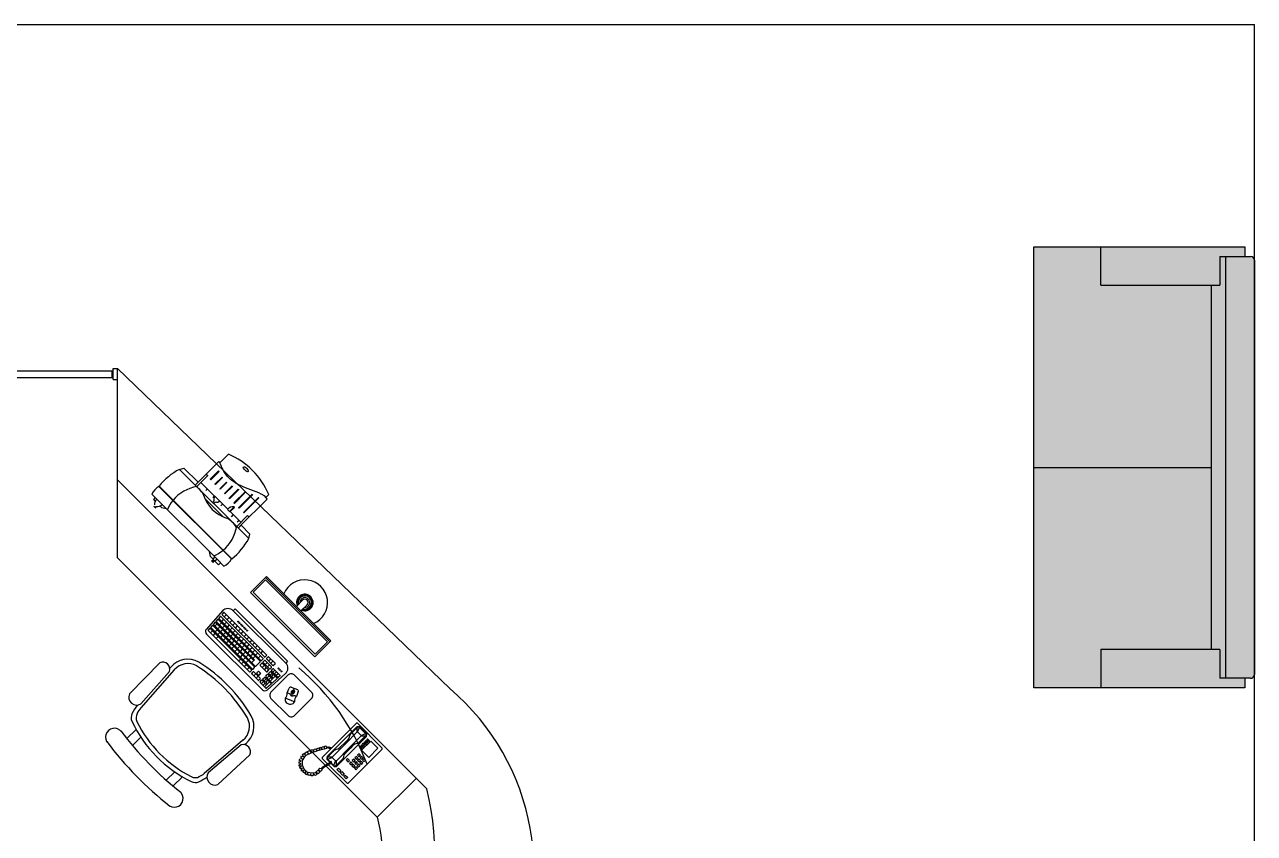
# Model space of a CAD drawing. Header units: inches. Extents: x -55 to 600, y -103 to 167.
# Drawn here: x 424.05 to 429.63, y 44.52 to 48.19 of the extents above; entities that cross this region are included whole.
import ezdxf

# ---------------------------------------------------------------- set-up
doc = ezdxf.new("R2010")
doc.units = ezdxf.units.IN
doc.header["$MEASUREMENT"] = 0
for name, color, linetype in [('AI-Hatch mob', 254, 'Continuous'), ('AI-Mob', 2, 'Continuous'), ('ARREDI_attrezzature', 175, 'Continuous')]:
    doc.layers.add(name, color=color, linetype=linetype)

# ---------------------------------------------------------------- blocks, each defined once
blk = doc.blocks.new('SOF200X100')
at = {"layer": 'AI-Hatch mob'}
for color, points in [(31, [(0.1304, 0.9565), (0.0174, 0.9565, 0.414214), (0, 0.9391), (0, -0.9391, 0.414214), (0.0174, -0.9565), (0.1304, -0.9565)]), (31, [(0.6957, 1), (0.0435, 1), (0.0435, 0.9565), (0.1565, 0.9565), (0.1565, 0.8261), (0.6957, 0.8261)]), (31, [(0.1957, 0.8261), (0.1565, 0.8261), (0.1565, 0.9565), (0.1304, 0.9565), (0.1304, -0.9565), (0.1565, -0.9565), (0.1565, -0.8261), (0.1957, -0.8261)]), (254, [(1, 0.8261), (1, 1), (0.6957, 1), (0.6957, 0.8261), (0.1957, 0.8261), (0.1957, 0), (1, 0)]), (254, [(1, 0), (0.1957, 0), (0.1957, -0.8261), (0.6957, -0.8261), (0.6957, -1), (1, -1), (1, -0.8261)]), (31, [(0.6957, -0.8261), (0.1565, -0.8261), (0.1565, -0.9565), (0.0435, -0.9565), (0.0435, -1), (0.6957, -1)])]:
    blk.add_hatch(color=color, dxfattribs=at).paths.add_polyline_path(points)
for p, q in [((0.0174, 0.9565), (0.1565, 0.9565)), ((0.0435, 0.9565), (0.0435, 1)), ((0.0435, 1), (1, 1)), ((0.1304, -0.9565), (0.1304, 0.9565)), ((0.1565, 0.8261), (0.1565, 0.9565)), ((0.6957, 0.8261), (0.6957, 1)), ((1, 1), (1, 0.8261)), ((0, -0.9391), (0, 0.9391)), ((0.1565, 0.8261), (0.6957, 0.8261)), ((0.1957, -0.8261), (0.1957, 0.8261)), ((1, 0.8261), (1, -0.8261)), ((1, 0), (0.1957, 0)), ((0.1565, -0.9565), (0.1565, -0.8261)), ((0.6957, -0.8261), (0.1565, -0.8261)), ((0.6957, -0.8261), (0.6957, -1)), ((1, -0.8261), (1, -1)), ((0.1565, -0.9565), (0.0174, -0.9565)), ((0.0435, -1), (0.0435, -0.9565)), ((1, -1), (0.0435, -1))]:
    blk.add_line(p, q)
for centre, start, end in [((0.0174, 0.9391), 90, 180), ((0.0174, -0.9391), 180, 270)]:
    blk.add_arc(centre, 0.0174, start, end)
blk = doc.blocks.new('hgfhgd')
at = {"layer": 'ARREDI_attrezzature', "linetype": 'ByBlock'}
h = blk.add_hatch(dxfattribs=at)
h.set_pattern_fill('HEX', color=256, scale=0.01907, angle=269.9569, style=0)
h.set_pattern_definition([(269.95694, (319.247928, 8.7706385), (0.0041287445, -3.1028e-06), [0.0023837324, -0.0047674648]), (29.95694, (319.247928, 8.7706385), (-0.0020616851, 0.003577149), [0.0023837324, -0.0047674648]), (329.95694, (319.2479264, 8.7682547), (0.0020670594, 0.0035740462), [0.0023837324, -0.0047674648])])
h.paths.add_polyline_path([(314.4241, -1.1251), (314.4301, -1.1191, -3.823416), (314.4508, -1.1399), (314.4448, -1.1458, 4.924372)])
for p, q in [((313.5899, -0.1002), (313.5899, -0.0502)), ((313.5899, -0.0502), (313.6099, -0.0502)), ((313.6099, -0.9078), (313.6099, -0.0502)), ((312.7922, -0.0602), (313.5849, -0.0602)), ((312.7922, -0.0902), (313.5849, -0.0902)), ((313.5849, -0.0902), (313.5849, -0.0602)), ((313.5899, -0.1002), (313.6099, -0.1002))]:
    blk.add_line(p, q)
for centre, radius, start, end in [((313.7295, -2.2328), 1.0841, 21.0395, 49.6171), ((314.4138, -2.3272), 1.0841, 330.8279, 49.6171), ((313.9634, -2.2328), 1.0841, 333.4698, 14.8088), ((313.9922, -2.2767), 0.8197, 342.5327, 13.6211)]:
    blk.add_arc(centre, radius, start, end)
for p, q in [((315.1162, -1.5014), (313.6099, -0.0502)), ((314.0743, -0.4774), (314.1125, -0.4391)), ((313.9621, -0.5785), (314.0687, -0.4719)), ((315.0115, -1.9557), (313.6099, -0.5543)), ((313.8909, -0.5074), (313.9111, -0.5018)), ((314.2045, -0.8206), (313.8909, -0.5074)), ((313.9111, -0.5018), (313.975, -0.5656)), ((313.9691, -0.5855), (314.0188, -0.5357)), ((314.0118, -0.5288), (314.0188, -0.5357)), ((313.7973, -0.5847), (314.1267, -0.9137)), ((313.7981, -0.5839), (314.1275, -0.9129)), ((313.9621, -0.5785), (313.975, -0.5656)), ((313.9811, -0.5596), (313.9811, -0.5595)), ((314.1096, -0.6879), (313.9881, -0.5665)), ((314.0172, -0.5956), (314.0103, -0.6026)), ((313.766, -0.6199), (314.0504, -0.9038)), ((313.7811, -0.6349), (313.7722, -0.6438)), ((313.7722, -0.6438), (313.7807, -0.6523)), ((314.0893, -0.7228), (314.0053, -0.6389)), ((314.0488, -0.6272), (314.0415, -0.6346)), ((314.0863, -0.6647), (314.0776, -0.6734)), ((314.1634, -0.7667), (314.2882, -0.6418)), ((314.2827, -0.635), (314.2957, -0.622)), ((313.7855, -0.6762), (313.7783, -0.6835)), ((313.8018, -0.6734), (313.8089, -0.6805)), ((313.8089, -0.6805), (313.8318, -0.6855)), ((314.1177, -0.6987), (314.1085, -0.6894)), ((314.169, -0.7472), (314.1208, -0.6991)), ((314.1343, -0.7126), (314.1247, -0.7222)), ((314.15, -0.7662), (314.1997, -0.7165)), ((314.2067, -0.7234), (314.1997, -0.7165)), ((314.1607, -0.739), (314.1525, -0.7472)), ((314.157, -0.7732), (314.1699, -0.7602)), ((314.2101, -0.8004), (314.1699, -0.7602)), ((314.2045, -0.8206), (314.2101, -0.8004)), ((314.0315, -0.9028), (314.0264, -0.8799)), ((314.7874, -2.0851), (313.6099, -0.9078)), ((314.0442, -0.9155), (314.0315, -0.9028)), ((314.0421, -0.923), (314.0397, -0.9206)), ((314.0407, -0.9244), (314.046, -0.9191)), ((314.0433, -0.9218), (314.0411, -0.9196)), ((314.0412, -0.925), (314.0465, -0.9196)), ((314.0444, -0.9207), (314.0422, -0.9186)), ((314.045, -0.926), (314.0426, -0.9235)), ((314.0436, -0.9167), (314.0506, -0.9034)), ((314.0489, -0.922), (314.0436, -0.9167)), ((314.046, -0.9245), (314.0438, -0.9224)), ((314.047, -0.9234), (314.0449, -0.9213)), ((314.0489, -0.922), (314.0622, -0.915)), ((314.0682, -0.9395), (314.0501, -0.9214)), ((314.0622, -0.915), (314.0506, -0.9034)), ((314.0618, -0.9152), (314.0922, -0.9456)), ((314.0771, -0.9305), (314.0682, -0.9395)), ((314.2854, -0.9932), (314.213, -1.0656)), ((314.5718, -1.2894), (314.2808, -0.9979)), ((314.5765, -1.2847), (314.2854, -0.9932)), ((314.281, -1.0084), (314.2249, -1.0644)), ((314.5613, -1.2891), (314.281, -1.0084)), ((314.504, -1.357), (314.213, -1.0656)), ((314.5052, -1.3451), (314.2249, -1.0644)), ((314.4206, -1.1286), (314.4485, -1.1007)), ((314.0863, -1.1495), (314.013, -1.2315)), ((314.0904, -1.1569), (314.0841, -1.164)), ((314.0842, -1.1666), (314.2762, -1.3577)), ((314.0932, -1.1568), (314.2855, -1.3483)), ((314.0934, -1.1758), (314.1028, -1.1664)), ((314.1425, -1.1397), (314.1342, -1.1481)), ((314.1342, -1.1481), (314.3726, -1.3855)), ((314.1425, -1.1397), (314.381, -1.3771)), ((314.4692, -1.1214), (314.4413, -1.1493)), ((314.0392, -1.2154), (314.0329, -1.2224)), ((314.033, -1.225), (314.2215, -1.4126)), ((314.0419, -1.2153), (314.2308, -1.4033)), ((314.0514, -1.2017), (314.0451, -1.2088)), ((314.0452, -1.2114), (314.2343, -1.3997)), ((314.0516, -1.2178), (314.0609, -1.2084)), ((314.0541, -1.2016), (314.2275, -1.3742)), ((314.0636, -1.1881), (314.0573, -1.1952)), ((314.0574, -1.1977), (314.231, -1.3706)), ((314.0646, -1.2307), (314.0739, -1.2213)), ((314.0663, -1.188), (314.2565, -1.3774)), ((314.0758, -1.1745), (314.0695, -1.1815)), ((314.0695, -1.1841), (314.2601, -1.3738)), ((314.0724, -1.2127), (314.0817, -1.2034)), ((314.0785, -1.1744), (314.2694, -1.3645)), ((314.082, -1.1965), (314.0913, -1.1872)), ((314.0852, -1.2254), (314.0945, -1.2161)), ((314.095, -1.2094), (314.1043, -1.2001)), ((314.1064, -1.1887), (314.1157, -1.1793)), ((314.1078, -1.2222), (314.1171, -1.2128)), ((314.1192, -1.2014), (314.1285, -1.192)), ((314.1206, -1.2349), (314.1299, -1.2255)), ((314.132, -1.2141), (314.1413, -1.2048)), ((314.1448, -1.2269), (314.1541, -1.2175)), ((314.013, -1.2549), (314.2664, -1.5071)), ((314.027, -1.229), (314.0207, -1.2361)), ((314.0208, -1.2386), (314.2086, -1.4256)), ((314.0298, -1.2289), (314.2179, -1.4162)), ((314.0308, -1.2486), (314.0401, -1.2392)), ((314.0438, -1.2615), (314.0531, -1.2521)), ((314.0517, -1.2436), (314.061, -1.2343)), ((314.0565, -1.2742), (314.0659, -1.2649)), ((314.0645, -1.2564), (314.0738, -1.247)), ((314.0773, -1.2691), (314.0866, -1.2597)), ((314.0774, -1.2434), (314.0867, -1.2341)), ((314.0901, -1.2818), (314.0994, -1.2725)), ((314.0902, -1.2562), (314.0995, -1.2468)), ((314.098, -1.2382), (314.1073, -1.2288)), ((314.103, -1.2689), (314.1123, -1.2595)), ((314.1108, -1.2509), (314.1201, -1.2416)), ((314.1158, -1.2816), (314.1251, -1.2723)), ((314.1236, -1.2637), (314.1329, -1.2543)), ((314.1334, -1.2476), (314.1427, -1.2383)), ((314.1364, -1.2764), (314.1457, -1.2671)), ((314.1462, -1.2604), (314.1555, -1.251)), ((314.1492, -1.2892), (314.1585, -1.2798)), ((314.1576, -1.2396), (314.1669, -1.2303)), ((314.159, -1.2731), (314.1683, -1.2638)), ((314.1704, -1.2524), (314.1797, -1.243)), ((314.1718, -1.2859), (314.1811, -1.2765)), ((314.1832, -1.2651), (314.1925, -1.2558)), ((314.196, -1.2779), (314.2053, -1.2685)), ((314.2088, -1.2906), (314.2181, -1.2812)), ((314.1029, -1.2946), (314.1122, -1.2852)), ((314.1157, -1.3073), (314.125, -1.298)), ((314.1285, -1.3201), (314.1378, -1.3107)), ((314.1286, -1.2944), (314.1379, -1.285)), ((314.1413, -1.3328), (314.1506, -1.3235)), ((314.1414, -1.3071), (314.1507, -1.2978)), ((314.1541, -1.3455), (314.1634, -1.3362)), ((314.1542, -1.3199), (314.1635, -1.3105)), ((314.162, -1.3019), (314.1713, -1.2925)), ((314.167, -1.3326), (314.1763, -1.3233)), ((314.1748, -1.3146), (314.1841, -1.3053)), ((314.1798, -1.3454), (314.1891, -1.336)), ((314.1846, -1.2986), (314.1939, -1.2892)), ((314.1876, -1.3274), (314.1969, -1.318)), ((314.1974, -1.3113), (314.2067, -1.302)), ((314.2004, -1.3401), (314.2097, -1.3308)), ((314.2102, -1.3241), (314.2195, -1.3147)), ((314.2216, -1.3033), (314.2309, -1.294)), ((314.223, -1.3368), (314.2323, -1.3275)), ((314.2344, -1.3161), (314.2437, -1.3067)), ((314.2472, -1.3288), (314.2565, -1.3195)), ((314.26, -1.3416), (314.2693, -1.3322)), ((314.5765, -1.2847), (314.504, -1.357)), ((314.5613, -1.2891), (314.5052, -1.3451)), ((313.8012, -1.3842), (313.6638, -1.5254)), ((314.1589, -1.3762), (314.1682, -1.3668)), ((314.1669, -1.3583), (314.1762, -1.3489)), ((314.1717, -1.3889), (314.181, -1.3795)), ((314.1797, -1.371), (314.189, -1.3617)), ((314.1845, -1.4016), (314.1938, -1.3923)), ((314.1925, -1.3838), (314.2018, -1.3744)), ((314.1926, -1.3581), (314.2019, -1.3487)), ((314.2054, -1.3708), (314.2147, -1.3615)), ((314.2132, -1.3529), (314.2225, -1.3435)), ((314.2181, -1.3836), (314.231, -1.3706)), ((314.2243, -1.3639), (314.2336, -1.3546)), ((314.2358, -1.3496), (314.2451, -1.3402)), ((314.237, -1.3997), (314.2566, -1.3801)), ((314.2486, -1.3623), (314.2579, -1.353)), ((314.2567, -1.3935), (314.2633, -1.3868)), ((314.2628, -1.3738), (314.2694, -1.3671)), ((314.266, -1.3868), (314.2949, -1.4156)), ((314.2695, -1.3806), (314.2762, -1.3739)), ((314.2695, -1.3832), (314.2984, -1.412)), ((314.2787, -1.3924), (314.2881, -1.383)), ((314.2788, -1.3577), (314.2855, -1.351)), ((314.2789, -1.3739), (314.3078, -1.4026)), ((314.2856, -1.3644), (314.2923, -1.3577)), ((314.2856, -1.3671), (314.3145, -1.3959)), ((314.2893, -1.4028), (314.2986, -1.3935)), ((314.2948, -1.3762), (314.3041, -1.3669)), ((314.2949, -1.3577), (314.3238, -1.3865)), ((314.3053, -1.3867), (314.3146, -1.3773)), ((314.3172, -1.3958), (314.3238, -1.3891)), ((314.381, -1.3771), (314.3726, -1.3855)), ((313.8667, -1.4166), (313.7155, -1.5886)), ((313.8451, -1.4238), (313.7161, -1.5709)), ((313.8516, -1.4036), (313.8467, -1.4091)), ((314.1973, -1.4144), (314.2066, -1.405)), ((314.2112, -1.4256), (314.2179, -1.4189)), ((314.218, -1.4323), (314.2247, -1.4256)), ((314.218, -1.435), (314.2469, -1.4637)), ((314.2241, -1.4126), (314.2308, -1.4059)), ((314.2272, -1.4441), (314.2365, -1.4348)), ((314.2273, -1.4256), (314.2562, -1.4544)), ((314.2377, -1.4546), (314.247, -1.4452)), ((314.2414, -1.4299), (314.2481, -1.4232)), ((314.2414, -1.4325), (314.2493, -1.4403)), ((314.2507, -1.4232), (314.2586, -1.431)), ((314.2519, -1.4403), (314.2586, -1.4336)), ((314.2567, -1.3962), (314.2856, -1.4249)), ((314.2659, -1.4053), (314.2752, -1.396)), ((314.2764, -1.4158), (314.2857, -1.4064)), ((314.2821, -1.4446), (314.2888, -1.4379)), ((314.2821, -1.4473), (314.3097, -1.4748)), ((314.288, -1.4531), (314.2973, -1.4438)), ((314.2882, -1.4249), (314.2949, -1.4182)), ((314.3714, -1.4334), (314.2897, -1.507)), ((314.2914, -1.4379), (314.3117, -1.4581)), ((314.295, -1.4317), (314.3017, -1.425)), ((314.295, -1.4343), (314.3153, -1.4545)), ((314.3009, -1.4402), (314.3102, -1.4308)), ((314.3011, -1.412), (314.3078, -1.4053)), ((314.3024, -1.4675), (314.3246, -1.4452)), ((314.3043, -1.425), (314.333, -1.4535)), ((314.3079, -1.4187), (314.3145, -1.412)), ((314.3079, -1.4214), (314.3369, -1.4503)), ((314.3081, -1.4473), (314.3174, -1.438)), ((314.3138, -1.4272), (314.3231, -1.4179)), ((314.3172, -1.412), (314.3466, -1.4413)), ((314.321, -1.4344), (314.3303, -1.425)), ((314.3282, -1.4416), (314.3375, -1.4322)), ((314.3465, -1.444), (314.3395, -1.4503)), ((314.2496, -1.4637), (314.2562, -1.457)), ((314.2563, -1.4705), (314.263, -1.4638)), ((314.2563, -1.4731), (314.2826, -1.4993)), ((314.2622, -1.479), (314.2715, -1.4696)), ((314.2657, -1.4638), (314.2859, -1.484)), ((314.2692, -1.4576), (314.2759, -1.4509)), ((314.2692, -1.4602), (314.2895, -1.4804)), ((314.2694, -1.4862), (314.2787, -1.4768)), ((314.2751, -1.4661), (314.2844, -1.4567)), ((314.2766, -1.4933), (314.2988, -1.471)), ((314.2785, -1.4508), (314.3058, -1.478)), ((314.2823, -1.4732), (314.2916, -1.4639)), ((314.3058, -1.4807), (314.2851, -1.4993)), ((314.2952, -1.4603), (314.3045, -1.4509)), ((314.3329, -1.4562), (314.3123, -1.4748)), ((314.3795, -1.5211), (314.3879, -1.4991)), ((314.3975, -1.4948), (314.4252, -1.5054)), ((314.4113, -1.5001), (314.408, -1.5087)), ((314.4119, -1.5609), (314.3703, -1.5449)), ((314.4015, -1.5258), (314.3982, -1.5343)), ((314.4294, -1.5151), (314.421, -1.5371)), ((314.6926, -1.6586), (314.5379, -1.8137)), ((314.6971, -1.6586), (314.6926, -1.6586)), ((314.8095, -1.7708), (314.6971, -1.6586)), ((313.6944, -1.6869), (313.6519, -1.7284)), ((313.7157, -1.722), (313.6774, -1.7595)), ((314.6949, -1.6743), (314.5603, -1.8092)), ((314.603, -1.854), (314.7387, -1.7181)), ((314.6444, -1.7496), (314.6949, -1.699)), ((314.659, -1.726), (314.6523, -1.735)), ((314.6612, -1.717), (314.659, -1.726)), ((314.6646, -1.7092), (314.6612, -1.717)), ((314.6624, -1.7675), (314.7129, -1.717)), ((314.6949, -1.6788), (314.6646, -1.7092)), ((314.7061, -1.6743), (314.6949, -1.6743)), ((314.7005, -1.6755), (314.6949, -1.6788)), ((314.6949, -1.6788), (314.6949, -1.699)), ((314.6949, -1.699), (314.6983, -1.6979)), ((314.6983, -1.6979), (314.7072, -1.6777)), ((314.6983, -1.6979), (314.714, -1.7136)), ((314.7072, -1.6777), (314.7005, -1.6755)), ((314.7331, -1.717), (314.7028, -1.7473)), ((314.7398, -1.708), (314.7061, -1.6743)), ((314.7342, -1.7046), (314.7072, -1.6777)), ((314.7129, -1.717), (314.714, -1.7136)), ((314.7331, -1.717), (314.7129, -1.717)), ((314.714, -1.7136), (314.7342, -1.7046)), ((314.7364, -1.7113), (314.7331, -1.717)), ((314.7342, -1.7046), (314.7364, -1.7113)), ((314.7387, -1.7181), (314.7398, -1.708)), ((314.1783, -1.7356), (314.0029, -1.8863)), ((314.1706, -1.7571), (314.0205, -1.8826)), ((314.191, -1.7511), (314.1854, -1.7558)), ((314.191, -1.7511), (314.1855, -1.7558)), ((314.4707, -1.7872), (314.4795, -1.7824)), ((314.4795, -1.7824), (314.4857, -1.7899)), ((314.4857, -1.7899), (314.4882, -1.7792)), ((314.4882, -1.7792), (314.4943, -1.778)), ((314.4943, -1.778), (314.4989, -1.7862)), ((314.4989, -1.7862), (314.5016, -1.7767)), ((314.5016, -1.7767), (314.5088, -1.7744)), ((314.5088, -1.7744), (314.5129, -1.7826)), ((314.5266, -1.7812), (314.5125, -1.7857)), ((314.5129, -1.7826), (314.5141, -1.7732)), ((314.5141, -1.7732), (314.5213, -1.7705)), ((314.5213, -1.7705), (314.5248, -1.7794)), ((314.5248, -1.7794), (314.5252, -1.7694)), ((314.5252, -1.7694), (314.5307, -1.7675)), ((314.5461, -1.7761), (314.5266, -1.7812)), ((314.5307, -1.7675), (314.5352, -1.7762)), ((314.5352, -1.7762), (314.5382, -1.7659)), ((314.5382, -1.7659), (314.5434, -1.7643)), ((314.5434, -1.7643), (314.5475, -1.7721)), ((314.557, -1.7734), (314.5461, -1.7761)), ((314.5475, -1.7721), (314.5497, -1.7625)), ((314.5497, -1.7625), (314.5532, -1.7609)), ((314.5532, -1.7609), (314.5563, -1.7627)), ((314.5563, -1.7627), (314.5607, -1.7666)), ((314.5588, -1.7707), (314.5566, -1.7684)), ((314.5566, -1.7684), (314.557, -1.7734)), ((314.5616, -1.7707), (314.5588, -1.7707)), ((314.5607, -1.7666), (314.5682, -1.7654)), ((314.5666, -1.7716), (314.5616, -1.7707)), ((314.5637, -1.8103), (314.594, -1.78)), ((314.5709, -1.7723), (314.5666, -1.7716)), ((314.5682, -1.7654), (314.5725, -1.7666)), ((314.576, -1.7755), (314.5709, -1.7723)), ((314.5725, -1.7666), (314.5793, -1.7721)), ((314.6444, -1.7496), (314.5839, -1.8103)), ((314.594, -1.78), (314.6018, -1.7766)), ((314.6018, -1.7766), (314.6108, -1.7743)), ((314.6624, -1.7675), (314.6019, -1.8282)), ((314.6108, -1.7743), (314.6198, -1.7676)), ((314.6198, -1.7676), (314.6411, -1.7462)), ((314.6523, -1.735), (314.6411, -1.7462)), ((314.6445, -1.7923), (314.6658, -1.7709)), ((314.6547, -1.9303), (314.8095, -1.7753)), ((314.677, -1.7597), (314.6658, -1.7709)), ((314.686, -1.7529), (314.677, -1.7597)), ((314.695, -1.7507), (314.686, -1.7529)), ((314.7028, -1.7473), (314.695, -1.7507)), ((314.7062, -1.7664), (314.7096, -1.763)), ((314.7152, -1.7753), (314.7062, -1.7664)), ((314.7096, -1.763), (314.7185, -1.772)), ((314.7129, -1.7596), (314.7163, -1.7563)), ((314.7219, -1.7686), (314.7129, -1.7596)), ((314.7185, -1.772), (314.7152, -1.7753)), ((314.7578, -1.7394), (314.7163, -1.781)), ((314.7163, -1.7563), (314.7253, -1.7652)), ((314.7163, -1.781), (314.7489, -1.8135)), ((314.7196, -1.7529), (314.723, -1.7495)), ((314.7286, -1.7619), (314.7196, -1.7529)), ((314.7253, -1.7652), (314.7219, -1.7686)), ((314.723, -1.7495), (314.732, -1.7585)), ((314.7264, -1.7462), (314.7297, -1.7428)), ((314.7354, -1.7551), (314.7264, -1.7462)), ((314.732, -1.7585), (314.7286, -1.7619)), ((314.7297, -1.7428), (314.7387, -1.7518)), ((314.7331, -1.7394), (314.7365, -1.736)), ((314.7421, -1.7484), (314.7331, -1.7394)), ((314.7387, -1.7518), (314.7354, -1.7551)), ((314.7365, -1.736), (314.7455, -1.745)), ((314.7398, -1.7327), (314.7432, -1.7293)), ((314.7488, -1.7416), (314.7398, -1.7327)), ((314.7455, -1.745), (314.7421, -1.7484)), ((314.7432, -1.7293), (314.7522, -1.7383)), ((314.7522, -1.7383), (314.7488, -1.7416)), ((314.7489, -1.8135), (314.7904, -1.7719)), ((314.7904, -1.7719), (314.7578, -1.7394)), ((314.8095, -1.7753), (314.8095, -1.7708)), ((314.2092, -1.8019), (314.0647, -1.9359)), ((314.4325, -1.8336), (314.4418, -1.8306)), ((314.4328, -1.8392), (314.4325, -1.8336)), ((314.4419, -1.8429), (314.4328, -1.8392)), ((314.4332, -1.8261), (314.4359, -1.8197)), ((314.4418, -1.8306), (314.4332, -1.8261)), ((314.4359, -1.8197), (314.4475, -1.819)), ((314.4402, -1.8122), (314.4439, -1.8067)), ((314.4475, -1.819), (314.4402, -1.8122)), ((314.4439, -1.8067), (314.4532, -1.8092)), ((314.46, -1.8069), (314.4462, -1.8272)), ((314.4462, -1.8272), (314.4464, -1.8469)), ((314.4482, -1.8001), (314.455, -1.7956)), ((314.4532, -1.8092), (314.4482, -1.8001)), ((314.455, -1.7956), (314.4611, -1.8017)), ((314.4889, -1.793), (314.46, -1.8069)), ((314.4609, -1.7924), (314.4677, -1.7887)), ((314.4611, -1.8017), (314.4609, -1.7924)), ((314.4677, -1.7887), (314.4748, -1.7962)), ((314.4748, -1.7962), (314.4707, -1.7872)), ((314.5093, -1.7871), (314.4889, -1.793)), ((314.5104, -1.7846), (314.5093, -1.7871)), ((314.5125, -1.7857), (314.5104, -1.7846)), ((314.5379, -1.8137), (314.5379, -1.8182)), ((314.5379, -1.8182), (314.5621, -1.8423)), ((314.5587, -1.8445), (314.5675, -1.8388)), ((314.5603, -1.8092), (314.5592, -1.8215)), ((314.5592, -1.8215), (314.5723, -1.8347)), ((314.5603, -1.8159), (314.5637, -1.8103)), ((314.5626, -1.8226), (314.5603, -1.8159)), ((314.5828, -1.8136), (314.5626, -1.8226)), ((314.5736, -1.8336), (314.5626, -1.8226)), ((314.5637, -1.8103), (314.5839, -1.8103)), ((314.5675, -1.8388), (314.5772, -1.8305)), ((314.5805, -1.8338), (314.5707, -1.8434)), ((314.576, -1.8383), (314.5918, -1.854)), ((314.5895, -1.8496), (314.5771, -1.8372)), ((314.5772, -1.8305), (314.5805, -1.8338)), ((314.5839, -1.8103), (314.5828, -1.8136)), ((314.5828, -1.8136), (314.5985, -1.8293)), ((314.5985, -1.8293), (314.5895, -1.8496)), ((314.6019, -1.8282), (314.5985, -1.8293)), ((314.6019, -1.8484), (314.6322, -1.8181)), ((314.6019, -1.8484), (314.6019, -1.8282)), ((314.6322, -1.8181), (314.6355, -1.8102)), ((314.6355, -1.8102), (314.6377, -1.8012)), ((314.6377, -1.8012), (314.6445, -1.7923)), ((314.6524, -1.8181), (314.6456, -1.8248)), ((314.6456, -1.8248), (314.6546, -1.8338)), ((314.6613, -1.827), (314.6524, -1.8181)), ((314.6546, -1.8338), (314.6613, -1.827)), ((314.6681, -1.8338), (314.6614, -1.8405)), ((314.6748, -1.8405), (314.6681, -1.8338)), ((314.6804, -1.8214), (314.6737, -1.8281)), ((314.6737, -1.8281), (314.6804, -1.8349)), ((314.6872, -1.8281), (314.6804, -1.8214)), ((314.6804, -1.8349), (314.6872, -1.8281)), ((314.6917, -1.8326), (314.6849, -1.8394)), ((314.6849, -1.8394), (314.6917, -1.8461)), ((314.6928, -1.809), (314.686, -1.8158)), ((314.686, -1.8158), (314.6928, -1.8225)), ((314.6984, -1.8393), (314.6917, -1.8326)), ((314.6917, -1.8461), (314.6984, -1.8393)), ((314.6995, -1.8158), (314.6928, -1.809)), ((314.6928, -1.8225), (314.6995, -1.8158)), ((314.704, -1.8203), (314.6973, -1.827)), ((314.6973, -1.827), (314.704, -1.8337)), ((314.7051, -1.7967), (314.6984, -1.8034)), ((314.6984, -1.8034), (314.7051, -1.8102)), ((314.7107, -1.827), (314.704, -1.8203)), ((314.704, -1.8337), (314.7107, -1.827)), ((314.7118, -1.8034), (314.7051, -1.7967)), ((314.7051, -1.8102), (314.7118, -1.8034)), ((314.7152, -1.8315), (314.7085, -1.8382)), ((314.7085, -1.8382), (314.7152, -1.8449)), ((314.7163, -1.8079), (314.7096, -1.8146)), ((314.7096, -1.8146), (314.7163, -1.8214)), ((314.722, -1.8382), (314.7152, -1.8315)), ((314.7152, -1.8449), (314.722, -1.8382)), ((314.7231, -1.8146), (314.7163, -1.8079)), ((314.7163, -1.8214), (314.7231, -1.8146)), ((314.7276, -1.8191), (314.7208, -1.8259)), ((314.7208, -1.8259), (314.7276, -1.8326)), ((314.7343, -1.8258), (314.7276, -1.8191)), ((314.7276, -1.8326), (314.7343, -1.8258)), ((313.8694, -1.8794), (313.8311, -1.9168)), ((314.433, -1.8463), (314.4419, -1.8429)), ((314.4335, -1.8531), (314.433, -1.8463)), ((314.4441, -1.8519), (314.4335, -1.8531)), ((314.4366, -1.8581), (314.4441, -1.8519)), ((314.4385, -1.8635), (314.4366, -1.8581)), ((314.4482, -1.8642), (314.4385, -1.8635)), ((314.4423, -1.8706), (314.4482, -1.8642)), ((314.4455, -1.876), (314.4423, -1.8706)), ((314.4553, -1.8712), (314.4455, -1.876)), ((314.4464, -1.8469), (314.4539, -1.8658)), ((314.4503, -1.8794), (314.4553, -1.8712)), ((314.4546, -1.8828), (314.4503, -1.8794)), ((314.4539, -1.8658), (314.4687, -1.8783)), ((314.4635, -1.8794), (314.4546, -1.8828)), ((314.4603, -1.8885), (314.4635, -1.8794)), ((314.4664, -1.8919), (314.4603, -1.8885)), ((314.4732, -1.8837), (314.4664, -1.8919)), ((314.4687, -1.8783), (314.4871, -1.8839)), ((314.4742, -1.8937), (314.4732, -1.8837)), ((314.4812, -1.8953), (314.4742, -1.8937)), ((314.4864, -1.8883), (314.4812, -1.8953)), ((314.4878, -1.8973), (314.4864, -1.8883)), ((314.4871, -1.8839), (314.5066, -1.8816)), ((314.4985, -1.8871), (314.4953, -1.8967)), ((314.5039, -1.8953), (314.4985, -1.8871)), ((314.5121, -1.893), (314.5039, -1.8953)), ((314.5066, -1.8816), (314.5221, -1.8684)), ((314.5187, -1.8882), (314.5107, -1.8816)), ((314.5107, -1.8816), (314.5121, -1.893)), ((314.5253, -1.8825), (314.5187, -1.8882)), ((314.5221, -1.8684), (314.5264, -1.8623)), ((314.5305, -1.8777), (314.5228, -1.8723)), ((314.5228, -1.8723), (314.5253, -1.8825)), ((314.5264, -1.8623), (314.5334, -1.8634)), ((314.5355, -1.8718), (314.5305, -1.8777)), ((314.5334, -1.8634), (314.5391, -1.8573)), ((314.5375, -1.8661), (314.5355, -1.8668)), ((314.5355, -1.8668), (314.5355, -1.8718)), ((314.5432, -1.86), (314.5375, -1.8661)), ((314.5391, -1.8573), (314.5453, -1.8525)), ((314.5566, -1.852), (314.5432, -1.86)), ((314.5453, -1.8525), (314.5587, -1.8445)), ((314.5707, -1.8434), (314.5566, -1.852)), ((314.566, -1.8463), (314.6502, -1.9303)), ((314.5895, -1.8496), (314.5963, -1.8518)), ((314.5918, -1.854), (314.603, -1.854)), ((314.5963, -1.8518), (314.6019, -1.8484)), ((314.6041, -1.8686), (314.6109, -1.8619)), ((314.6154, -1.8798), (314.6041, -1.8686)), ((314.6109, -1.8619), (314.6221, -1.8731)), ((314.6221, -1.8731), (314.6154, -1.8798)), ((314.6199, -1.8843), (314.6266, -1.8776)), ((314.6311, -1.8955), (314.6199, -1.8843)), ((314.6266, -1.8776), (314.6378, -1.8888)), ((314.6378, -1.8888), (314.6311, -1.8955)), ((314.6356, -1.9), (314.6423, -1.8933)), ((314.6423, -1.8933), (314.6536, -1.9045)), ((314.6614, -1.8405), (314.6681, -1.8472)), ((314.6681, -1.8472), (314.6748, -1.8405)), ((314.6793, -1.845), (314.6726, -1.8517)), ((314.6726, -1.8517), (314.6793, -1.8585)), ((314.6861, -1.8517), (314.6793, -1.845)), ((314.6793, -1.8585), (314.6861, -1.8517)), ((314.6906, -1.8562), (314.6838, -1.8629)), ((314.6838, -1.8629), (314.6906, -1.8697)), ((314.6973, -1.8629), (314.6906, -1.8562)), ((314.6906, -1.8697), (314.6973, -1.8629)), ((314.7029, -1.8438), (314.6962, -1.8506)), ((314.6962, -1.8506), (314.7029, -1.8573)), ((314.7096, -1.8506), (314.7029, -1.8438)), ((314.7029, -1.8573), (314.7096, -1.8506)), ((313.904, -1.9016), (313.8615, -1.943)), ((314.4953, -1.8967), (314.4878, -1.8973)), ((314.6468, -1.9112), (314.6356, -1.9)), ((314.6536, -1.9045), (314.6468, -1.9112)), ((314.6502, -1.9303), (314.6547, -1.9303)), ((314.7874, -2.0851), (314.9642, -1.9083))]:
    blk.add_line(p, q, dxfattribs=at)
for points in [[(314.0322, -0.5546), (314.0302, -0.5525), (314.0682, -0.5144), (314.0702, -0.5165)], [(314.0537, -0.576), (314.0516, -0.574), (314.0835, -0.5421), (314.0855, -0.5441)], [(314.0751, -0.5974), (314.0731, -0.5954), (314.1038, -0.5647), (314.1058, -0.5668)], [(314.0966, -0.6189), (314.0946, -0.6169), (314.1288, -0.5827), (314.1308, -0.5847)], [(314.1181, -0.6403), (314.1161, -0.6383), (314.1572, -0.5971), (314.1593, -0.5991)], [(314.1396, -0.6618), (314.1375, -0.6598), (314.1885, -0.6088), (314.1905, -0.6108)], [(314.161, -0.6832), (314.159, -0.6812), (314.2197, -0.6205), (314.2217, -0.6225)], [(314.1825, -0.7047), (314.1805, -0.7027), (314.2485, -0.6345), (314.2506, -0.6365)], [(313.7801, -0.6796), (313.7745, -0.674), (313.7748, -0.6737), (313.7804, -0.6793)], [(314.1177, -0.6987), (314.1195, -0.7004), (314.1403, -0.6796), (314.1385, -0.6779)], [(314.0439, -0.929), (314.0366, -0.9218), (314.0373, -0.9211), (314.0446, -0.9284)], [(314.4048, -1.5128), (314.408, -1.5141), (314.4046, -1.5223), (314.4014, -1.521)]]:
    blk.add_lwpolyline(points, close=True, dxfattribs=at)
blk.add_lwpolyline([(314.3054, -1.546), (314.3834, -1.6236, 0.414214), (314.4117, -1.6235), (314.4893, -1.5456, 0.414214), (314.4892, -1.5173), (314.4113, -1.4397, 0.414214), (314.383, -1.4397), (314.3054, -1.5177, 0.414214)], format="xyb", close=True, dxfattribs=at)
for centre in [(314.1567, -1.1977), (314.1634, -1.2045), (314.1702, -1.2112), (314.177, -1.218), (314.1838, -1.2248), (314.1906, -1.2315), (314.1974, -1.2383), (314.3395, -1.4101), (314.3463, -1.4169), (314.3531, -1.4236)]:
    blk.add_circle(centre, 0.0022, dxfattribs=at)
for centre, radius, start, end in [((313.9832, -0.7517), 0.3383, 22.5463, 67.5259), ((314.0164, -0.7542), 0.2769, 116.9461, 142.0361), ((313.834, -0.6487), 0.0739, 119.8216, 156.9877), ((313.9976, -0.7597), 0.1765, 99.2807, 140.4275), ((313.908, -0.6698), 0.1028, 25.4942, 54.7562), ((313.8102, -0.6659), 0.0325, 132.6392, 184.8585), ((313.7882, -0.6439), 0.0325, 265.2137, 317.433), ((313.9976, -0.7597), 0.1765, 140.7767, 156.523), ((314.1546, -0.5734), 0.163, 198.2878, 251.7844), ((314.1318, -0.7051), 0.028, 76.0718, 146.1647), ((313.9758, -0.7379), 0.1765, 309.6447, 350.7914), ((314.0595, -0.8211), 0.1028, 29.2563, 64.578), ((313.9587, -0.6939), 0.2765, 307.6292, 332.7354), ((313.9758, -0.7379), 0.1765, 293.5492, 309.2955), ((314.0347, -0.9116), 0.0103, 286.8916, 330.5575), ((314.054, -0.9309), 0.0103, 119.5147, 163.1806), ((314.0621, -0.8783), 0.0737, 294.0904, 331.289), ((314.4589, -1.1111), 0.103, 292.4168, 157.4971), ((314.4589, -1.1111), 0.0375, 247.915, 201.9988), ((314.4589, -1.1111), 0.0299, 254.2713, 195.6426), ((314.4589, -1.1111), 0.0223, 266.0556, 183.8582), ((314.4589, -1.1111), 0.0146, 314.9569, 134.9569), ((314.0855, -1.1652), 0.00187, 138.2204, 225.1263), ((314.1109, -1.1715), 0.033, 45.1263, 138.2204), ((314.0918, -1.1582), 0.00187, 45.1263, 138.2204), ((314.0343, -1.2237), 0.00187, 138.2204, 225.1263), ((314.0406, -1.2166), 0.00187, 45.1263, 138.2204), ((314.0465, -1.21), 0.00187, 138.2204, 225.1263), ((314.0528, -1.203), 0.00187, 45.1263, 138.2204), ((314.0587, -1.1964), 0.00187, 138.2204, 225.1263), ((314.065, -1.1893), 0.00187, 45.1263, 138.2204), ((314.0709, -1.1828), 0.00187, 138.2204, 225.1263), ((314.0772, -1.1757), 0.00187, 45.1263, 138.2204), ((314.0247, -1.2432), 0.0165, 135.1263, 225.1263), ((314.0221, -1.2373), 0.00187, 138.2204, 225.1263), ((314.0284, -1.2302), 0.00187, 45.1263, 138.2204), ((313.815, -1.413), 0.032, 340.3682, 115.6089), ((313.9286, -1.4698), 0.1016, 60.4338, 139.3251), ((313.9286, -1.4698), 0.0816, 60.4338, 139.3251), ((313.5999, -1.9889), 0.716, 30.6001, 58.0501), ((314.258, -1.3948), 0.00187, 135.1263, 225.1263), ((314.2552, -1.3787), 0.00187, 315.1263, 45.1263), ((314.2614, -1.3725), 0.00187, 225.1263, 315.1263), ((314.2647, -1.3881), 0.00187, 45.1263, 135.1263), ((314.2709, -1.3819), 0.00187, 135.1263, 225.1263), ((314.2681, -1.3658), 0.00187, 315.1263, 45.1263), ((314.2775, -1.3564), 0.00187, 225.1263, 315.1263), ((314.2775, -1.3752), 0.00187, 45.1263, 135.1263), ((314.2869, -1.3658), 0.00187, 135.1263, 225.1263), ((314.2842, -1.3497), 0.00187, 315.1263, 45.1263), ((314.2936, -1.359), 0.00187, 45.1263, 135.1263), ((314.3225, -1.3878), 0.00187, 315.1263, 45.1263), ((314.3493, -1.4089), 0.033, 312.0323, 45.1263), ((313.5999, -1.9889), 0.696, 30.6001, 58.0501), ((314.2099, -1.4243), 0.00187, 225.1263, 315.1263), ((314.2193, -1.4337), 0.00187, 135.1263, 225.1263), ((314.2166, -1.4176), 0.00187, 315.1263, 45.1263), ((314.2228, -1.4113), 0.00187, 225.1263, 315.1263), ((314.226, -1.4269), 0.00187, 45.1263, 135.1263), ((314.2295, -1.4046), 0.00187, 315.1263, 45.1263), ((314.2357, -1.3984), 0.00187, 225.1263, 315.1263), ((314.2427, -1.4312), 0.00187, 135.1263, 225.1263), ((314.2494, -1.4245), 0.00187, 45.1263, 135.1263), ((314.2506, -1.439), 0.00187, 225.1263, 315.1263), ((314.2573, -1.4323), 0.00187, 315.1263, 45.1263), ((314.2834, -1.4459), 0.00187, 135.1263, 225.1263), ((314.2869, -1.4236), 0.00187, 225.1263, 315.1263), ((314.2901, -1.4392), 0.00187, 45.1263, 135.1263), ((314.2963, -1.433), 0.00187, 135.1263, 225.1263), ((314.2936, -1.4169), 0.00187, 315.1263, 45.1263), ((314.2998, -1.4107), 0.00187, 225.1263, 315.1263), ((314.303, -1.4263), 0.00187, 45.1263, 135.1263), ((314.3092, -1.4201), 0.00187, 135.1263, 225.1263), ((314.3064, -1.404), 0.00187, 315.1263, 45.1263), ((314.3158, -1.3945), 0.00187, 225.1263, 315.1263), ((314.3159, -1.4133), 0.00187, 45.1263, 135.1263), ((314.3453, -1.4426), 0.00187, 312.0323, 45.1263), ((314.2482, -1.4624), 0.00187, 225.1263, 315.1263), ((314.2577, -1.4718), 0.00187, 135.1263, 225.1263), ((314.2549, -1.4557), 0.00187, 315.1263, 45.1263), ((314.2643, -1.4651), 0.00187, 45.1263, 135.1263), ((314.2705, -1.4589), 0.00187, 135.1263, 225.1263), ((314.2772, -1.4522), 0.00187, 45.1263, 135.1263), ((314.2839, -1.4979), 0.00187, 225.1263, 312.0323), ((314.3045, -1.4793), 0.00187, 312.0323, 45.1263), ((314.3111, -1.4734), 0.00187, 225.1263, 312.0323), ((314.3317, -1.4549), 0.00187, 312.0323, 45.1263), ((314.3382, -1.449), 0.00187, 225.1263, 312.0323), ((314.3948, -1.5018), 0.00744, 69.0182, 159.117), ((313.6971, -1.5399), 0.0363, 156.4815, 301.4588), ((314.278, -1.4954), 0.0165, 225.1263, 315.1263), ((314.3528, -1.5245), 0.0269, 310.6165, 7.1799), ((314.4386, -1.5575), 0.0269, 130.7365, 187.2999), ((314.4225, -1.5124), 0.00744, 339.0182, 69.0182), ((313.7115, -1.6327), 0.04, 154.7896, 205.0826), ((313.8591, -1.7022), 0.2032, 141.6598, 154.7896), ((313.7338, -1.633), 0.04, 151.0822, 206.1587), ((313.8591, -1.7022), 0.1832, 141.6598, 151.0822), ((314.1975, -1.4052), 0.5766, 205.0826, 243.9399), ((314.1975, -1.4052), 0.5566, 206.1587, 242.8622), ((314.1266, -1.6725), 0.0816, 309.3251, 28.2164), ((314.1266, -1.6725), 0.1016, 309.3251, 28.2164), ((313.5956, -1.7214), 0.0401, 37.109, 224.3251), ((314.8296, -0.7879), 1.5071, 216.9158, 231.7344), ((314.8296, -0.7879), 1.5871, 216.9158, 231.7344), ((314.1807, -1.7874), 0.032, 333.0413, 108.282), ((313.8946, -1.7386), 0.1832, 298.0074, 306.2299), ((314.051, -1.9023), 0.0363, 147.1914, 292.1687), ((313.9619, -1.865), 0.04, 242.8622, 298.0074), ((313.9618, -1.8873), 0.04, 243.9399, 294.2946), ((313.8946, -1.7386), 0.2032, 294.2946, 306.2299), ((313.8673, -1.9995), 0.0401, 222.2871, 51.5412)]:
    blk.add_arc(centre, radius, start, end, dxfattribs=at)
for centre, major_axis, ratio in [((314.1917, -0.5069), (0.0111, -0.0111), 0.353846), ((314.4048, -1.5172), (0.00328, 0.00854), 0.704133)]:
    blk.add_ellipse(centre, major_axis=major_axis, ratio=ratio, dxfattribs=at)
blk.add_ellipse((314.3911, -1.5529), major_axis=(-0.0208, 0.008), ratio=0.854573, start_param=0, end_param=3.141593, dxfattribs=at)
for points, knots in [([(314.2882, -0.6418), (314.2842, -0.6366), (314.2768, -0.6272), (314.2359, -0.6055), (314.175, -0.5891), (314.1097, -0.5485), (314.0857, -0.5064), (314.0771, -0.4831), (314.0721, -0.4748), (314.0702, -0.4726), (314.0691, -0.4721), (314.0687, -0.4719)], [0.0005676, 0.0005676, 0.0005676, 0.0005676, 0.0235368, 0.0429205, 0.1640583, 0.2505278, 0.3073969, 0.3338071, 0.3392251, 0.3421635, 0.3437455, 0.3437455, 0.3437455, 0.3437455]), ([(314.0523, -0.6311), (314.0493, -0.6335), (314.0442, -0.6377), (314.048, -0.6468), (314.0448, -0.6533), (314.0417, -0.6562), (314.0407, -0.6571)], [0, 0, 0, 0, 0.01217294, 0.02078532, 0.03102438, 0.03583108, 0.03583108, 0.03583108, 0.03583108]), ([(314.0721, -0.6509), (314.0697, -0.6539), (314.0656, -0.659), (314.0564, -0.6552), (314.0499, -0.6584), (314.0471, -0.6615), (314.0462, -0.6625)], [0, 0, 0, 0, 0.01217294, 0.02078532, 0.03102438, 0.03583108, 0.03583108, 0.03583108, 0.03583108]), ([(314.4076, -1.5099), (314.4048, -1.5088), (314.3998, -1.5132), (314.3988, -1.5233), (314.4021, -1.5262), (314.4093, -1.5218), (314.4113, -1.5143), (314.4088, -1.5106), (314.4083, -1.5101), (314.4076, -1.5099)], [0, 0, 0, 0, 1.939181, 1.939181, 3.878362, 3.878362, 5.817543, 5.817543, 6.283185, 6.283185, 6.283185, 6.283185])]:
    blk.add_open_spline(points, degree=3, knots=knots, dxfattribs=at)
blk.add_spline([(314.3795, -1.5211), (314.3883, -1.523), (314.3982, -1.5343), (314.4133, -1.5326), (314.421, -1.5371)], degree=3, dxfattribs=at)

msp = doc.modelspace()

# ---------------------------------------------------------------- linework, layer by layer
for p in [(418.4786, 48.1889), (429.6282, 40.9006)]:
    msp.add_line(p, (429.6282, 48.1889))

# ---------------------------------------------------------------- block references
msp.add_blockref('hgfhgd', (110.8648, 46.6795))
at = {"layer": 'AI-Mob', "rotation": 180}
msp.add_blockref('SOF200X100', (429.6282, 46.1813), dxfattribs=at)

doc.saveas('drawing.dxf')
